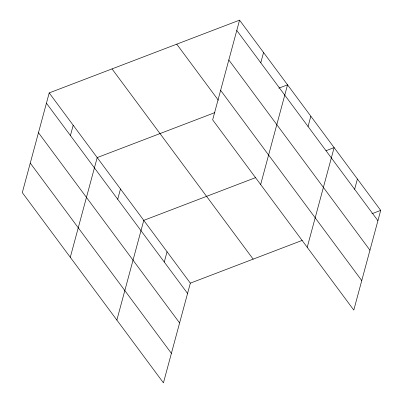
<?xml version="1.0" encoding="UTF-8"?>
<svg xmlns="http://www.w3.org/2000/svg" width="403" height="403" viewBox="0 0 403 403"><rect width="100%" height="100%" fill="white"/><g stroke="black" fill="none" stroke-linecap="round" stroke-linejoin="round"><path stroke-width="0.6" d="M49.206 92.907L22.306 192.609L163.437 382.85L190.342 283.148L49.206 92.907L239.563 20.15L380.694 210.391L353.794 310.093L212.658 119.852L239.563 20.15M70.419 135.544L73.2 125.247M70.288 257.29L97.194 157.588L214.905 112.598M117.701 199.273L120.477 188.982M116.865 320.073L143.765 220.37L255.704 177.582M164.278 262.051L167.054 251.759M260.776 62.782L263.552 52.491M260.645 184.534L287.546 84.832L278.821 88.166M308.058 126.512L310.834 116.22M307.222 247.311L334.122 147.609L325.977 150.722M354.63 189.294L357.411 179.003M190.342 283.148L302.275 240.364M371.969 213.726L380.694 210.391M236.783 30.442L377.918 220.683M228.823 59.946L369.959 250.187M220.622 90.348L361.758 280.589M176.746 44.159L218.355 100.251M112.024 68.898L253.16 259.139M46.431 103.203L187.561 293.439M38.466 132.708L179.602 322.944M30.265 163.104L171.401 353.345"/></g></svg>
